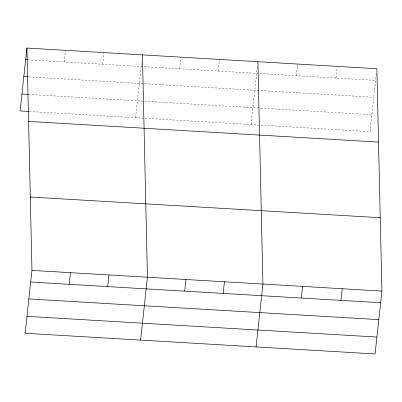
<?xml version="1.0" encoding="UTF-8"?>
<svg xmlns="http://www.w3.org/2000/svg" width="402" height="402" viewBox="0 0 402 402"><rect width="100%" height="100%" fill="white"/><g stroke="black" fill="none" stroke-linecap="round" stroke-linejoin="round"><path stroke-width="0.3" stroke-dasharray="2.01 1.51" d="M64.159 61.968L65.425 50.32M102.651 64.245L103.917 52.597M135.58 117.746L141.68 61.617M179.639 68.797L180.905 57.149M218.135 71.074L219.397 59.421M251.064 124.57L257.295 67.214M296.289 75.692L297.55 64.044M335.946 78.038L337.213 66.39M376.337 73.636L370.041 131.605L260.355 125.122M28.15 59.843L375.609 80.38M28.793 76.893L373.77 97.284M28.768 94.42L371.88 114.701M29.411 111.47L144.273 118.258M144.896 118.294L259.737 125.082"/><path stroke-width="0.6" d="M26.929 48.044L31.959 270.395L25.13 333.268L375.071 353.956L381.9 291.083L376.87 68.732L26.929 48.044L20.1 110.917L28.793 111.429M69.184 284.32L70.45 272.672M107.681 286.596L108.947 274.948M140.61 340.092L147.439 277.219L142.414 54.873M184.669 291.143L185.93 279.496M223.16 293.42L224.427 281.772M256.089 346.921L262.918 284.048L257.893 61.697M301.314 298.043L302.58 286.395M340.976 300.384L342.238 288.736M25.663 59.692L27.527 59.803M23.829 76.596L28.175 76.852M21.934 94.013L28.145 94.38M28.587 121.419L378.533 142.107M30.301 197.02L380.242 217.708M31.959 270.395L381.9 291.083M30.693 282.043L380.634 302.731M28.854 298.947L378.8 319.635M26.964 316.364L376.905 337.052"/></g></svg>
